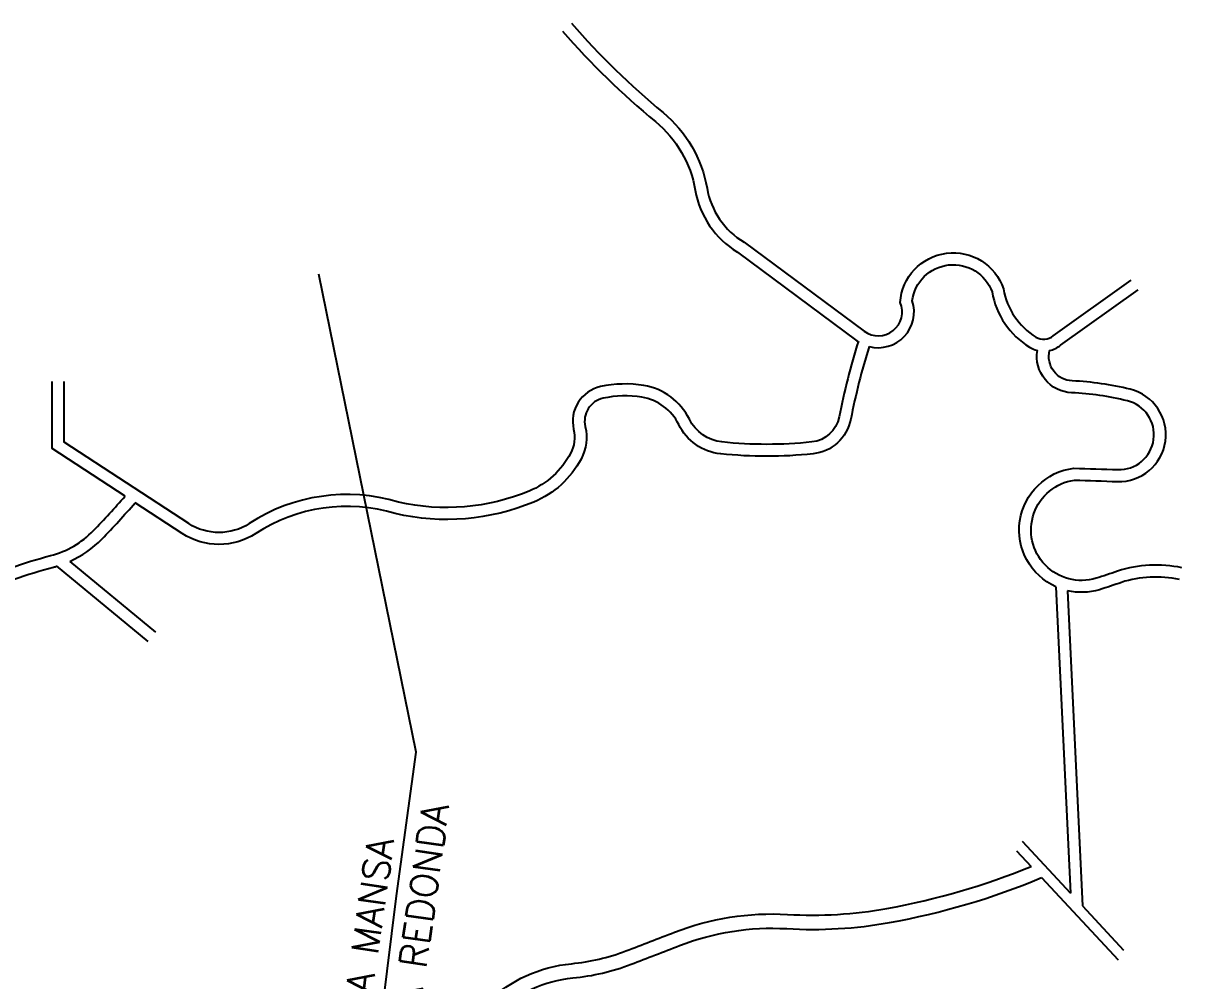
# Model space of a CAD drawing. Extents: x 578289 to 593263, y 7501070 to 7511782.
# Drawn here: x 587624 to 589569, y 7509797 to 7511405 of the extents above; entities that cross this region are included whole.
import ezdxf

# ---------------------------------------------------------------- set-up
doc = ezdxf.new("R2010")
doc.units = 0
doc.header["$LTSCALE"] = 170
doc.header["$MEASUREMENT"] = 0
for name, color, linetype in [('ESTACAO', 5, 'CONTINUOUS'), ('LIMITE', 5, 'CONTINUOUS'), ('RUA', 7, 'CONTINUOUS'), ('TEXTO', 5, 'CONTINUOUS')]:
    doc.layers.add(name, color=color, linetype=linetype)
doc.styles.get("Standard").update_dxf_attribs({"font": 'ROMANSBR.SHX'})

# ---------------------------------------------------------------- blocks, each defined once
blk = doc.blocks.new('1')
at = {"layer": 'LIMITE'}
blk.add_lwpolyline([(588071.7, 7508498.2), (588250.2, 7509939.4), (588283.6, 7510180.8), (588120.1, 7510983.1)], dxfattribs=at)

msp = doc.modelspace()

# ---------------------------------------------------------------- linework, layer by layer
at = {"layer": 'RUA', "linetype": 'CONTINUOUS'}
for p, q in [((587679.2, 7510493.5), (587832.7, 7510366.5)), ((587701.7, 7510500.9), (587845.5, 7510381.9)), ((589357.4, 7510458.2), (589381.9, 7509943.8)), ((589376.6, 7510451.7), (589401.8, 7509922.4)), ((589300.4, 7510031.3), (589381.9, 7509943.8)), ((589291.3, 7510014.8), (589315.6, 7509988.7)), ((589333, 7509970), (589461.6, 7509831.8)), ((589401.8, 7509922.4), (589470.8, 7509848.3))]:
    msp.add_line(p, q, dxfattribs=at)
for points in [[(588528.9, 7511391.6, 0.041034), (588685, 7511239.4, -0.178585), (588751.9, 7511124.2, 0.215024), (588822.5, 7511020.2), (589023.2, 7510871.6, 0.0109), (589025.4, 7510870.1, -0.789144)], [(588544, 7511404.8, 0.041034), (588697.8, 7511254.8, -0.178585), (588771.6, 7511127.7, 0.216669), (588833.7, 7511036.8), (589035.1, 7510887.7, 0.7661), (589095.8, 7510935.8, -0.821565), (589269.4, 7510958.4, 0.215576), (589323.7, 7510877.5, 0.331235), (589352.8, 7510880), (589483.6, 7510973.4)], [(589043.7, 7510861.8, 0.593113), (589116.2, 7510938.5, -0.789144), (589250, 7510953.4, 0.212272), (589313.1, 7510860.5, 0.079439), (589326.1, 7510855.1)], [(589346.5, 7510854.9, 0.119041), (589365.2, 7510864.2), (589495.3, 7510957.1)], [(589025.6, 7510870.7, 0.027606), (588993.3, 7510743.5, -0.329132), (588947.4, 7510701.5, -0.052892), (588796.6, 7510701.5, -0.257861), (588741.9, 7510739.7, 0.242887), (588665.6, 7510796.4, 0.094809), (588592.9, 7510794.4, 0.418391), (588547.7, 7510722.8, -0.181301), (588542.5, 7510682.2, -0.17428), (588473.2, 7510619.1, -0.156), (588253.4, 7510600.6, 0.221191), (588003, 7510564.5, -0.297506), (587901.6, 7510564.5), (587692.2, 7510701.2), (587692.2, 7510803.1)], [(589043.7, 7510861.8, 0.02696), (589012.9, 7510739.7, -0.329132), (588949.5, 7510681.6, -0.052892), (588794.5, 7510681.6, -0.257861), (588724, 7510730.9, 0.242887), (588662.3, 7510776.7, 0.094809), (588597.1, 7510774.9, 0.418391), (588567.2, 7510727.4, -0.181301), (588560.1, 7510672.8, -0.17428), (588480.9, 7510600.6, -0.156462), (588248.3, 7510581.2, 0.221799), (588014, 7510547.8, -0.297506), (587890.7, 7510547.8), (587811.5, 7510599.4)], [(589357.4, 7510458.2, -0.758927), (589387.4, 7510657.5, -0.000834), (589461.2, 7510655.1, 0.902371), (589477.2, 7510770.6, 0.048248), (589383.7, 7510784.1, -0.447682), (589326.1, 7510855.1)], [(589568.6, 7510490.3, 0.130297), (589460.9, 7510484.7, -0.014443), (589424.7, 7510472.6, -1.079442), (589388.4, 7510637.5, -0.000816), (589460.5, 7510635.1, 0.902371), (589481.9, 7510790, 0.048248), (589384.6, 7510804.1, -0.470452), (589346.5, 7510854.9, -0.447681)], [(586379.9, 7509876.6, 0.000364), (586380.2, 7509877.4, -0.578652), (586452.2, 7509889.4, -0.005811), (586492.2, 7509839.5, 0.312981), (586628.1, 7509811.5, 0.098484), (586944, 7510003.3, 0.111059), (587047.9, 7510203.1, -0.435421), (587133.9, 7510249, 0.008868), (587201.9, 7510227.1, 0.18655), (587255.8, 7510231, 0.042119), (587475.8, 7510317, 0.367193), (587495.7, 7510362.9, -0.122333), (587493.7, 7510402.9, -0.350202), (587537.7, 7510464.8, -0.039717), (587669.7, 7510510.7, 0.136875), (587741.6, 7510552.7, 0.014429), (587794.6, 7510610.5, 0.016404)], [(587701.7, 7510500.9, 0.095368), (587756, 7510538.8, 0.014921), (587811.5, 7510599.4, 0.016404)], [(586940, 7509972.9, 0.006398), (586958.4, 7509989.4, 0.111669), (587067.3, 7510198, -0.435421), (587127.4, 7510230.1, 0.008868), (587196.1, 7510207.9, 0.182108), (587262.9, 7510212.3, 0.041862), (587484.6, 7510299, 0.367193), (587514.9, 7510368.7, -0.132805), (587513.9, 7510401.5, -0.375586), (587544.4, 7510445.9, -0.040147), (587674.7, 7510491.4, 0.00789), (587680, 7510492.9, 0.016404)], [(589564.5, 7510470.7, 0.12978), (589467.3, 7510465.8, -0.014291), (589430.4, 7510453.5, -0.130904), (589376.6, 7510451.7, -0.000834)], [(588307.2, 7509642.9, -0.067148), (588402.8, 7509761.3, -0.166959), (588544.1, 7509825.5, 0.067382), (588635.5, 7509846.9, 0.001746), (588716.8, 7509878.3, -0.107976), (588906.7, 7509908.2, 0.059238), (589073.7, 7509918.2, 0.052818), (589315.6, 7509988.7, 0.052818)], [(588327.7, 7509630.5, -0.067148), (588419.3, 7509743.9, -0.166959), (588546.4, 7509801.6, 0.067382), (588644, 7509824.5, 0.001746), (588725.6, 7509855.9, -0.107976), (588905.3, 7509884.3, 0.059238), (589078, 7509894.6, 0.054675), (589333, 7509970, 0.052818)]]:
    msp.add_lwpolyline(points, format="xyb", dxfattribs=at)
msp.add_lwpolyline([(587794.6, 7510610.5), (587672.2, 7510690.4), (587672.2, 7510803.1)], dxfattribs=at)

# ---------------------------------------------------------------- block references
at = {"layer": 'ESTACAO'}
msp.add_blockref('1', (0, 0), dxfattribs=at)

# ---------------------------------------------------------------- texts
at = {"layer": 'TEXTO'}
for s, p in [('VOLTA REDONDA', (588270.6, 7509611.8)), ('BARRA MANSA', (588187.7, 7509619.5))]:
    msp.add_text(s, height=45, rotation=81.9576, dxfattribs=at).set_placement(p)

doc.saveas('drawing.dxf')
